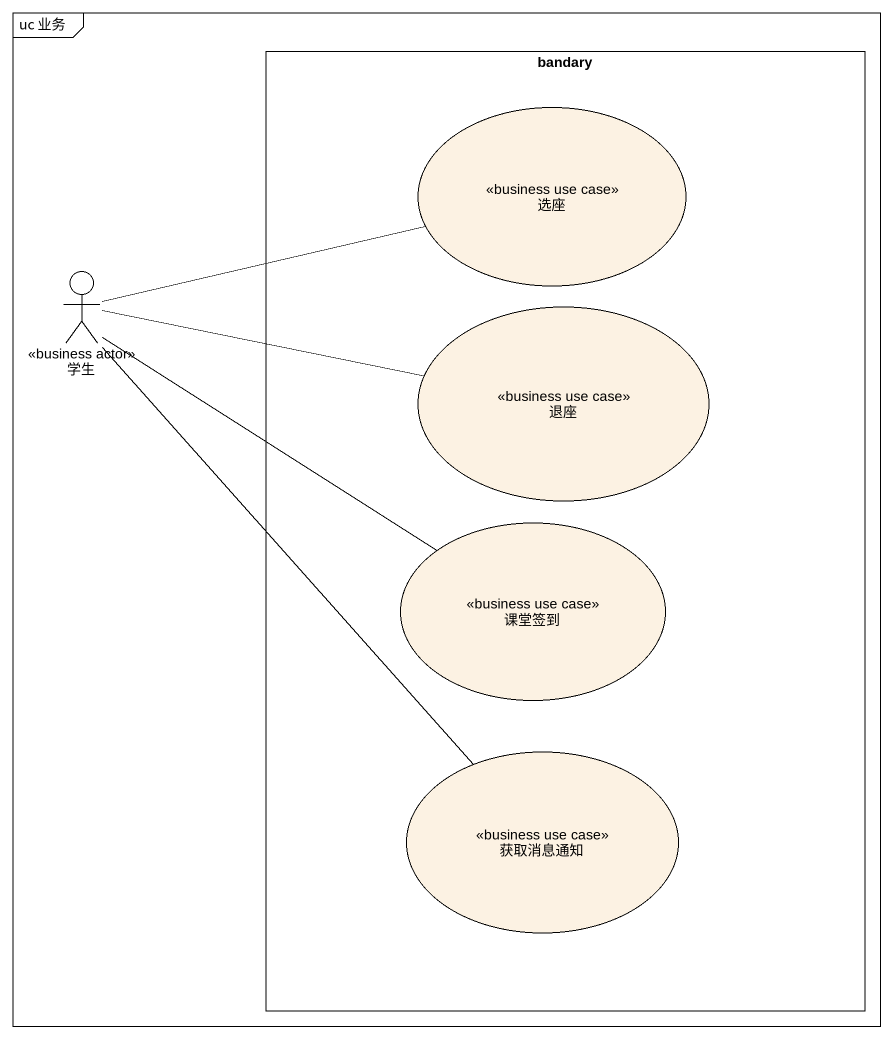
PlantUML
@startuml
mainframe uc 业务
rectangle bandary {
  usecase 选座 <<business use case>>
  usecase 退座 <<business use case>>
  usecase 课堂签到 <<business use case>>
  usecase 获取消息通知 <<business use case>>
}
actor 学生 <<business actor>>
学生 -right- 选座
学生 -right- 退座
学生 -right- 课堂签到
学生 -- 获取消息通知
@enduml
